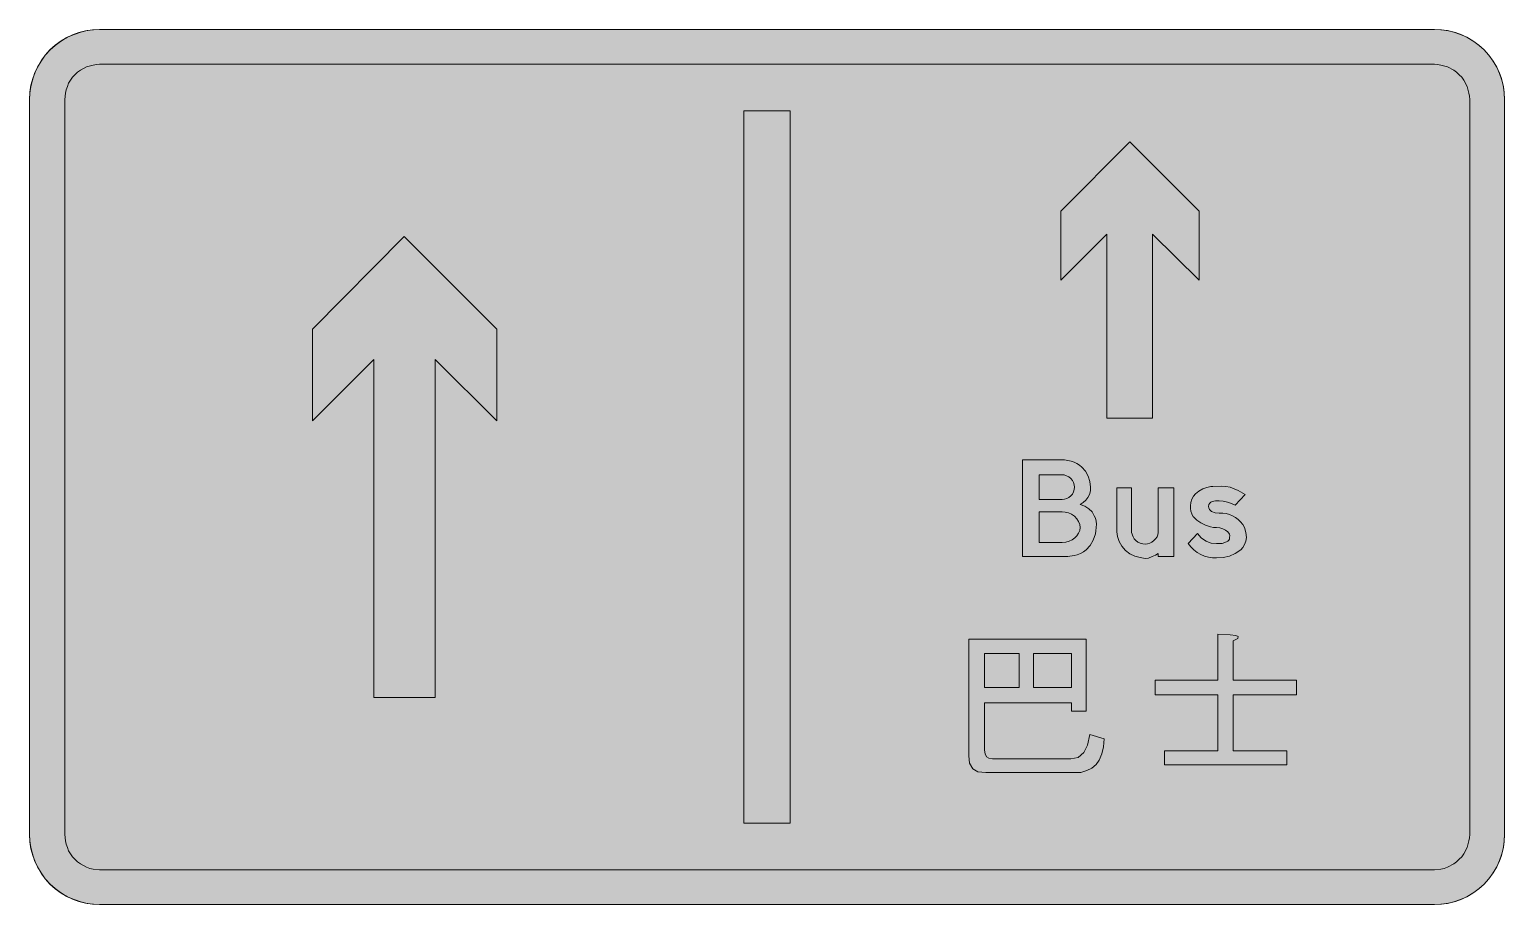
# Model space of a CAD drawing. Header units: metres. Extents: x 71 to 499, y 9 to 263.
import ezdxf

# ---------------------------------------------------------------- set-up
doc = ezdxf.new("R2010")
doc.units = ezdxf.units.M
for name, color, linetype, true_color in [('FILL_BLUE_0000FF', 7, 'Continuous', 0x0000ff), ('FILL_WHITE_FFFFFF', 7, 'Continuous', 0xffffff), ('STROKE_BLUE_0000FF', 7, 'Continuous', 0x0000ff)]:
    doc.layers.add(name, color=color, linetype=linetype, true_color=true_color)

msp = doc.modelspace()

# ---------------------------------------------------------------- hatches: boundary and pattern name
at = {"layer": 'FILL_BLUE_0000FF', "true_color": 0x0000ff}
h = msp.add_hatch(color=7, dxfattribs=at)
h.dxf.hatch_style = 1
h.paths.add_polyline_path([(479.38, 252.84), (480.33, 252.67), (482.22, 252.18), (484.06, 251.21), (484.9, 250.59), (485.64, 249.84), (486.39, 249.1), (487.01, 248.26), (487.98, 246.42), (488.47, 244.53), (488.64, 243.58), (488.7, 242.64), (488.7, 29.34), (488.64, 28.39), (488.47, 27.45), (487.98, 25.56), (487.01, 23.71), (486.39, 22.88), (485.64, 22.14), (484.9, 21.39), (484.06, 20.77), (482.22, 19.8), (481.27, 19.46), (480.33, 19.24), (478.44, 19.08), (91.26, 19.08), (89.37, 19.24), (88.42, 19.46), (87.48, 19.8), (85.7, 20.77), (84.87, 21.39), (84.06, 22.14), (83.39, 22.88), (82.78, 23.71), (82.26, 24.62), (81.9, 25.56), (81.56, 26.5), (81.34, 27.45), (81.18, 29.34), (81.18, 242.64), (81.34, 244.53), (81.56, 245.47), (81.9, 246.42), (82.26, 247.36), (82.78, 248.26), (83.39, 249.1), (84.06, 249.84), (84.87, 250.59), (85.7, 251.21), (87.48, 252.18), (89.37, 252.67), (90.31, 252.84), (91.26, 252.9), (478.44, 252.9), (479.38, 252.84)])
at = {"layer": 'FILL_WHITE_FFFFFF', "true_color": 0xffffff}
h = msp.add_hatch(color=7, dxfattribs=at)
h.dxf.hatch_style = 1
h.paths.add_polyline_path([(91.26, 9), (89.47, 9.07), (87.64, 9.31), (85.77, 9.76), (83.88, 10.44), (81.92, 11.24), (80.1, 12.28), (78.41, 13.53), (76.86, 14.94), (75.47, 16.49), (74.27, 18.16), (73.24, 19.93), (72.36, 21.78), (71.76, 23.67), (71.3, 25.56), (71.02, 27.45), (70.92, 29.34), (70.92, 242.64), (71.02, 244.53), (71.3, 246.42), (71.76, 248.31), (72.36, 250.2), (73.24, 252.05), (74.27, 253.82), (75.47, 255.49), (76.86, 257.04), (78.41, 258.45), (80.1, 259.69), (81.92, 260.74), (83.88, 261.54), (85.77, 262.22), (87.64, 262.66), (89.47, 262.91), (91.26, 262.98), (478.44, 262.98), (480.33, 262.91), (482.22, 262.66), (484.11, 262.22), (486, 261.54), (487.85, 260.74), (489.62, 259.69), (491.29, 258.45), (492.84, 257.04), (494.25, 255.49), (495.49, 253.82), (496.54, 252.05), (497.34, 250.2), (498.02, 248.31), (498.46, 246.42), (498.71, 244.53), (498.78, 242.64), (498.78, 29.34), (498.71, 27.45), (498.46, 25.56), (498.02, 23.67), (497.34, 21.78), (496.54, 19.93), (495.49, 18.16), (494.25, 16.49), (492.84, 14.94), (491.29, 13.53), (489.62, 12.28), (487.85, 11.24), (486, 10.44), (484.11, 9.76), (482.22, 9.31), (480.33, 9.07), (478.44, 9), (91.26, 9)])
h = msp.add_hatch(color=7, dxfattribs=at)
h.dxf.hatch_style = 1
h.paths.add_polyline_path([(291.6, 239.4), (291.6, 32.58), (278.1, 32.58), (278.1, 239.4), (291.6, 239.4)])
h = msp.add_hatch(color=7, dxfattribs=at)
h.dxf.hatch_style = 1
h.paths.add_polyline_path([(390.06, 230.4), (410.22, 210.24), (410.22, 190.26), (396.72, 203.58), (396.72, 150.12), (383.4, 150.12), (383.4, 203.58), (370.08, 190.26), (370.08, 210.24), (390.06, 230.4)])
h = msp.add_hatch(color=7, dxfattribs=at)
h.dxf.hatch_style = 1
h.paths.add_polyline_path([(179.64, 202.86), (206.46, 176.04), (206.46, 149.4), (188.64, 167.22), (188.64, 69.12), (170.82, 69.12), (170.82, 167.22), (153, 149.4), (153, 176.04), (179.64, 202.86)])
h = msp.add_hatch(color=7, dxfattribs=at)
h.dxf.hatch_style = 1
h.paths.add_polyline_path([(379.13, 122.97), (379.8, 121.86), (380.14, 121.12), (380.34, 120.28), (380.41, 119.38), (380.34, 118.44), (380.28, 117.5), (380.12, 116.57), (379.51, 114.79), (378.59, 113.23), (377.46, 111.96), (376.63, 111.36), (375.76, 110.89), (374.86, 110.54), (373.95, 110.29), (372.14, 110.04), (370.44, 109.98), (358.92, 109.98), (358.92, 138.06), (369, 138.06), (371.16, 138.05), (373.07, 137.72), (373.94, 137.42), (374.75, 137.02), (375.5, 136.52), (376.2, 135.9), (377.2, 134.77), (378, 133.36), (378.53, 131.77), (378.72, 130.14), (378.67, 129.06), (378.36, 127.98), (377.96, 127.1), (377.35, 126.34), (376.56, 125.68), (375.66, 125.1), (377.04, 124.59), (378.2, 123.88), (379.13, 122.97)])
h.paths.add_polyline_path([(371.84, 126.82), (372.45, 127.16), (372.98, 127.6), (373.42, 128.13), (373.76, 128.74), (373.97, 129.42), (374.04, 130.14), (373.97, 130.81), (373.77, 131.47), (373.43, 132.09), (372.96, 132.66), (372.36, 133.13), (371.7, 133.47), (371.04, 133.67), (370.44, 133.74), (363.78, 133.74), (363.78, 126.54), (370.44, 126.54), (371.16, 126.61), (371.84, 126.82)], flags=16)
h.paths.add_polyline_path([(372.47, 114.47), (373.36, 114.87), (374.13, 115.4), (374.77, 116.04), (375.25, 116.78), (375.55, 117.58), (375.66, 118.44), (375.56, 119.28), (375.25, 120.13), (374.75, 120.95), (374.04, 121.68), (373.2, 122.26), (372.31, 122.65), (371.38, 122.87), (370.44, 122.94), (363.78, 122.94), (363.78, 114.12), (370.44, 114.12), (371.49, 114.21), (372.47, 114.47)], flags=16)
h = msp.add_hatch(color=7, dxfattribs=at)
h.dxf.hatch_style = 1
h.paths.add_polyline_path([(393.05, 109.68), (391.54, 110.14), (390.1, 110.83), (388.8, 111.78), (387.75, 113.05), (387, 114.41), (386.52, 115.8), (386.28, 117.18), (386.28, 129.96), (390.6, 129.96), (390.6, 117), (391.03, 115.69), (391.38, 115.13), (391.86, 114.66), (392.46, 114.19), (393.14, 113.85), (393.86, 113.65), (394.56, 113.58), (395.23, 113.65), (395.89, 113.85), (396.51, 114.19), (397.08, 114.66), (397.58, 115.13), (397.98, 115.69), (398.24, 116.33), (398.34, 117), (398.34, 129.96), (402.84, 129.96), (402.84, 109.98), (398.34, 109.98), (398.34, 110.88), (397.51, 110.36), (396.54, 109.98), (395.55, 109.57), (394.56, 109.44), (393.05, 109.68)])
h = msp.add_hatch(color=7, dxfattribs=at)
h.dxf.hatch_style = 1
h.paths.add_polyline_path([(414.9, 122.71), (415.98, 122.58), (416.52, 122.58), (417.06, 122.58), (418.05, 122.45), (419.01, 122.19), (419.91, 121.81), (420.75, 121.32), (421.52, 120.73), (422.22, 120.05), (422.84, 119.28), (423.36, 118.44), (423.76, 117), (423.9, 115.56), (423.7, 114.49), (423.36, 113.49), (422.89, 112.62), (422.28, 111.96), (420.7, 110.89), (418.97, 110.11), (417.14, 109.68), (415.26, 109.62), (414.06, 109.64), (412.88, 109.81), (411.74, 110.14), (410.65, 110.61), (409.62, 111.22), (408.65, 111.95), (407.77, 112.8), (406.98, 113.76), (409.68, 116.64), (410.8, 115.42), (411.45, 114.92), (412.2, 114.48), (412.91, 114.14), (413.66, 113.92), (415.26, 113.76), (416.88, 113.76), (418.14, 114.3), (418.51, 114.47), (418.79, 114.73), (418.98, 115.08), (419.04, 115.56), (419.11, 116.08), (419.04, 116.46), (418.5, 117.18), (417.87, 117.68), (417.08, 118.08), (416.2, 118.34), (415.26, 118.44), (414.36, 118.46), (413.46, 118.62), (412.02, 119.12), (410.69, 119.79), (409.54, 120.59), (408.6, 121.5), (408.51, 121.52), (408.42, 121.68), (408.05, 122.39), (407.79, 123.14), (407.66, 123.93), (407.7, 124.74), (407.8, 125.7), (408.08, 126.65), (408.54, 127.5), (409.14, 128.16), (410.15, 129), (411.25, 129.64), (412.43, 130.08), (413.64, 130.32), (414.18, 130.32), (416.7, 130.43), (417.98, 130.35), (419.22, 130.14), (421.51, 129.19), (423.54, 127.98), (420.66, 124.92), (419.55, 125.42), (418.39, 125.82), (417.19, 126.08), (415.98, 126.18), (414.92, 126.16), (414, 126), (413.6, 125.8), (413.26, 125.48), (413.01, 125.06), (412.92, 124.56), (412.98, 124.13), (413.17, 123.7), (413.45, 123.34), (413.82, 123.12), (414.9, 122.71)])
h = msp.add_hatch(color=7, dxfattribs=at)
h.dxf.hatch_style = 1
h.paths.add_polyline_path([(373.14, 65.16), (373.14, 67.5), (347.94, 67.5), (347.94, 53.82), (348.12, 52.74), (348.48, 51.84), (349.2, 51.48), (350.28, 51.3), (372.96, 51.3), (375.12, 51.66), (376.74, 53.1), (377.82, 55.26), (378.54, 58.32), (382.68, 57.06), (382.5, 54.72), (381.96, 52.74), (381.24, 50.94), (380.34, 49.68), (379.08, 48.6), (377.64, 47.88), (375.84, 47.34), (348.3, 47.34), (345.96, 47.52), (344.52, 48.42), (343.62, 50.04), (343.44, 52.2), (343.44, 86.04), (377.46, 86.04), (377.46, 65.16), (373.14, 65.16)])
h.paths.add_polyline_path([(347.94, 81.9), (347.94, 72), (358.02, 72), (358.02, 81.9), (347.94, 81.9)], flags=16)
h.paths.add_polyline_path([(373.14, 81.9), (362.16, 81.9), (362.16, 72), (373.14, 72), (373.14, 81.9)], flags=16)
h = msp.add_hatch(color=7, dxfattribs=at)
h.dxf.hatch_style = 1
h.paths.add_polyline_path([(420.84, 87.12), (421.56, 86.76), (421.38, 86.22), (420.12, 85.5), (420.12, 74.16), (438.48, 74.16), (438.48, 69.84), (420.12, 69.84), (420.12, 53.64), (435.6, 53.64), (435.6, 49.5), (400.14, 49.5), (400.14, 53.64), (415.62, 53.64), (415.62, 69.84), (397.44, 69.84), (397.44, 74.16), (415.62, 74.16), (415.62, 87.48), (419.22, 87.3), (420.84, 87.12)])

# ---------------------------------------------------------------- linework, layer by layer
at = {"layer": 'FILL_BLUE_0000FF', "lineweight": 0, "true_color": 0x0000ff}
msp.add_lwpolyline([(479.38, 252.84), (480.33, 252.67), (482.22, 252.18), (484.06, 251.21), (484.9, 250.59), (485.64, 249.84), (486.39, 249.1), (487.01, 248.26), (487.98, 246.42), (488.47, 244.53), (488.64, 243.58), (488.7, 242.64), (488.7, 29.34), (488.64, 28.39), (488.47, 27.45), (487.98, 25.56), (487.01, 23.71), (486.39, 22.88), (485.64, 22.14), (484.9, 21.39), (484.06, 20.77), (482.22, 19.8), (481.27, 19.46), (480.33, 19.24), (478.44, 19.08), (91.26, 19.08), (89.37, 19.24), (88.42, 19.46), (87.48, 19.8), (85.7, 20.77), (84.87, 21.39), (84.06, 22.14), (83.39, 22.88), (82.78, 23.71), (82.26, 24.62), (81.9, 25.56), (81.56, 26.5), (81.34, 27.45), (81.18, 29.34), (81.18, 242.64), (81.34, 244.53), (81.56, 245.47), (81.9, 246.42), (82.26, 247.36), (82.78, 248.26), (83.39, 249.1), (84.06, 249.84), (84.87, 250.59), (85.7, 251.21), (87.48, 252.18), (89.37, 252.67), (90.31, 252.84), (91.26, 252.9), (478.44, 252.9)], close=True, dxfattribs=at)
at = {"layer": 'FILL_WHITE_FFFFFF', "lineweight": 0, "true_color": 0xffffff}
for points in [[(91.26, 9), (89.47, 9.07), (87.64, 9.31), (85.77, 9.76), (83.88, 10.44), (81.92, 11.24), (80.1, 12.28), (78.41, 13.53), (76.86, 14.94), (75.47, 16.49), (74.27, 18.16), (73.24, 19.93), (72.36, 21.78), (71.76, 23.67), (71.3, 25.56), (71.02, 27.45), (70.92, 29.34), (70.92, 242.64), (71.02, 244.53), (71.3, 246.42), (71.76, 248.31), (72.36, 250.2), (73.24, 252.05), (74.27, 253.82), (75.47, 255.49), (76.86, 257.04), (78.41, 258.45), (80.1, 259.69), (81.92, 260.74), (83.88, 261.54), (85.77, 262.22), (87.64, 262.66), (89.47, 262.91), (91.26, 262.98), (478.44, 262.98), (480.33, 262.91), (482.22, 262.66), (484.11, 262.22), (486, 261.54), (487.85, 260.74), (489.62, 259.69), (491.29, 258.45), (492.84, 257.04), (494.25, 255.49), (495.49, 253.82), (496.54, 252.05), (497.34, 250.2), (498.02, 248.31), (498.46, 246.42), (498.71, 244.53), (498.78, 242.64), (498.78, 29.34), (498.71, 27.45), (498.46, 25.56), (498.02, 23.67), (497.34, 21.78), (496.54, 19.93), (495.49, 18.16), (494.25, 16.49), (492.84, 14.94), (491.29, 13.53), (489.62, 12.28), (487.85, 11.24), (486, 10.44), (484.11, 9.76), (482.22, 9.31), (480.33, 9.07), (478.44, 9)], [(291.6, 239.4), (291.6, 32.58), (278.1, 32.58), (278.1, 239.4)], [(390.06, 230.4), (410.22, 210.24), (410.22, 190.26), (396.72, 203.58), (396.72, 150.12), (383.4, 150.12), (383.4, 203.58), (370.08, 190.26), (370.08, 210.24)], [(179.64, 202.86), (206.46, 176.04), (206.46, 149.4), (188.64, 167.22), (188.64, 69.12), (170.82, 69.12), (170.82, 167.22), (153, 149.4), (153, 176.04)], [(379.13, 122.97), (379.8, 121.86), (380.14, 121.12), (380.34, 120.28), (380.41, 119.38), (380.34, 118.44), (380.28, 117.5), (380.12, 116.57), (379.51, 114.79), (378.59, 113.23), (377.46, 111.96), (376.63, 111.36), (375.76, 110.89), (374.86, 110.54), (373.95, 110.29), (372.14, 110.04), (370.44, 109.98), (358.92, 109.98), (358.92, 138.06), (369, 138.06), (371.16, 138.05), (373.07, 137.72), (373.94, 137.42), (374.75, 137.02), (375.5, 136.52), (376.2, 135.9), (377.2, 134.77), (378, 133.36), (378.53, 131.77), (378.72, 130.14), (378.67, 129.06), (378.36, 127.98), (377.96, 127.1), (377.35, 126.34), (376.56, 125.68), (375.66, 125.1), (377.04, 124.59), (378.2, 123.88)], [(371.84, 126.82), (372.45, 127.16), (372.98, 127.6), (373.42, 128.13), (373.76, 128.74), (373.97, 129.42), (374.04, 130.14), (373.97, 130.81), (373.77, 131.47), (373.43, 132.09), (372.96, 132.66), (372.36, 133.13), (371.7, 133.47), (371.04, 133.67), (370.44, 133.74), (363.78, 133.74), (363.78, 126.54), (370.44, 126.54), (371.16, 126.61)], [(393.05, 109.68), (391.54, 110.14), (390.1, 110.83), (388.8, 111.78), (387.75, 113.05), (387, 114.41), (386.52, 115.8), (386.28, 117.18), (386.28, 129.96), (390.6, 129.96), (390.6, 117), (391.03, 115.69), (391.38, 115.13), (391.86, 114.66), (392.46, 114.19), (393.14, 113.85), (393.86, 113.65), (394.56, 113.58), (395.23, 113.65), (395.89, 113.85), (396.51, 114.19), (397.08, 114.66), (397.58, 115.13), (397.98, 115.69), (398.24, 116.33), (398.34, 117), (398.34, 129.96), (402.84, 129.96), (402.84, 109.98), (398.34, 109.98), (398.34, 110.88), (397.51, 110.36), (396.54, 109.98), (395.55, 109.57), (394.56, 109.44)], [(414.9, 122.71), (415.98, 122.58), (416.52, 122.58), (417.06, 122.58), (418.05, 122.45), (419.01, 122.19), (419.91, 121.81), (420.75, 121.32), (421.52, 120.73), (422.22, 120.05), (422.84, 119.28), (423.36, 118.44), (423.76, 117), (423.9, 115.56), (423.7, 114.49), (423.36, 113.49), (422.89, 112.62), (422.28, 111.96), (420.7, 110.89), (418.97, 110.11), (417.14, 109.68), (415.26, 109.62), (414.06, 109.64), (412.88, 109.81), (411.74, 110.14), (410.65, 110.61), (409.62, 111.22), (408.65, 111.95), (407.77, 112.8), (406.98, 113.76), (409.68, 116.64), (410.8, 115.42), (411.45, 114.92), (412.2, 114.48), (412.91, 114.14), (413.66, 113.92), (415.26, 113.76), (416.88, 113.76), (418.14, 114.3), (418.51, 114.47), (418.79, 114.73), (418.98, 115.08), (419.04, 115.56), (419.11, 116.08), (419.04, 116.46), (418.5, 117.18), (417.87, 117.68), (417.08, 118.08), (416.2, 118.34), (415.26, 118.44), (414.36, 118.46), (413.46, 118.62), (412.02, 119.12), (410.69, 119.79), (409.54, 120.59), (408.6, 121.5), (408.51, 121.52), (408.42, 121.68), (408.05, 122.39), (407.79, 123.14), (407.66, 123.93), (407.7, 124.74), (407.8, 125.7), (408.08, 126.65), (408.54, 127.5), (409.14, 128.16), (410.15, 129), (411.25, 129.64), (412.43, 130.08), (413.64, 130.32), (414.18, 130.32), (416.7, 130.43), (417.98, 130.35), (419.22, 130.14), (421.51, 129.19), (423.54, 127.98), (420.66, 124.92), (419.55, 125.42), (418.39, 125.82), (417.19, 126.08), (415.98, 126.18), (414.92, 126.16), (414, 126), (413.6, 125.8), (413.26, 125.48), (413.01, 125.06), (412.92, 124.56), (412.98, 124.13), (413.17, 123.7), (413.45, 123.34), (413.82, 123.12)], [(372.47, 114.47), (373.36, 114.87), (374.13, 115.4), (374.77, 116.04), (375.25, 116.78), (375.55, 117.58), (375.66, 118.44), (375.56, 119.28), (375.25, 120.13), (374.75, 120.95), (374.04, 121.68), (373.2, 122.26), (372.31, 122.65), (371.38, 122.87), (370.44, 122.94), (363.78, 122.94), (363.78, 114.12), (370.44, 114.12), (371.49, 114.21)], [(373.14, 65.16), (373.14, 67.5), (347.94, 67.5), (347.94, 53.82), (348.12, 52.74), (348.48, 51.84), (349.2, 51.48), (350.28, 51.3), (372.96, 51.3), (375.12, 51.66), (376.74, 53.1), (377.82, 55.26), (378.54, 58.32), (382.68, 57.06), (382.5, 54.72), (381.96, 52.74), (381.24, 50.94), (380.34, 49.68), (379.08, 48.6), (377.64, 47.88), (375.84, 47.34), (348.3, 47.34), (345.96, 47.52), (344.52, 48.42), (343.62, 50.04), (343.44, 52.2), (343.44, 86.04), (377.46, 86.04), (377.46, 65.16)], [(420.84, 87.12), (421.56, 86.76), (421.38, 86.22), (420.12, 85.5), (420.12, 74.16), (438.48, 74.16), (438.48, 69.84), (420.12, 69.84), (420.12, 53.64), (435.6, 53.64), (435.6, 49.5), (400.14, 49.5), (400.14, 53.64), (415.62, 53.64), (415.62, 69.84), (397.44, 69.84), (397.44, 74.16), (415.62, 74.16), (415.62, 87.48), (419.22, 87.3)], [(347.94, 81.9), (347.94, 72), (358.02, 72), (358.02, 81.9)], [(373.14, 81.9), (362.16, 81.9), (362.16, 72), (373.14, 72)]]:
    msp.add_lwpolyline(points, close=True, dxfattribs=at)
at = {"layer": 'STROKE_BLUE_0000FF', "lineweight": 0, "true_color": 0x0000ff}
for points in [[(91.26, 262.98), (89.19, 262.88), (87.18, 262.57), (85.24, 262.07), (83.37, 261.4), (81.6, 260.55), (79.92, 259.53), (78.35, 258.37), (76.9, 257.06), (75.59, 255.62), (74.41, 254.06), (73.39, 252.38), (72.53, 250.6), (71.84, 248.73), (71.34, 246.77), (71.03, 244.74), (70.92, 242.64)], [(478.44, 262.98), (91.26, 262.98)], [(498.78, 242.64), (498.68, 244.74), (498.37, 246.77), (497.87, 248.73), (497.2, 250.6), (496.35, 252.38), (495.33, 254.06), (494.17, 255.62), (492.86, 257.06), (491.42, 258.37), (489.86, 259.53), (488.18, 260.55), (486.4, 261.4), (484.53, 262.07), (482.57, 262.57), (480.54, 262.88), (478.44, 262.98)], [(70.92, 242.64), (70.92, 29.34)], [(498.78, 29.34), (498.78, 242.64)], [(70.92, 29.34), (71.03, 27.24), (71.34, 25.21), (71.84, 23.25), (72.53, 21.38), (73.39, 19.6), (74.41, 17.92), (75.59, 16.36), (76.9, 14.92), (78.35, 13.61), (79.92, 12.45), (81.6, 11.43), (83.37, 10.58), (85.24, 9.91), (87.18, 9.41), (89.19, 9.1), (91.26, 9)], [(478.44, 9), (480.54, 9.1), (482.57, 9.41), (484.53, 9.91), (486.4, 10.58), (488.18, 11.43), (489.86, 12.45), (491.42, 13.61), (492.86, 14.92), (494.17, 16.36), (495.33, 17.92), (496.35, 19.6), (497.2, 21.38), (497.87, 23.25), (498.37, 25.21), (498.68, 27.24), (498.78, 29.34)], [(91.26, 9), (478.44, 9)]]:
    msp.add_lwpolyline(points, dxfattribs=at)

doc.saveas('drawing.dxf')
